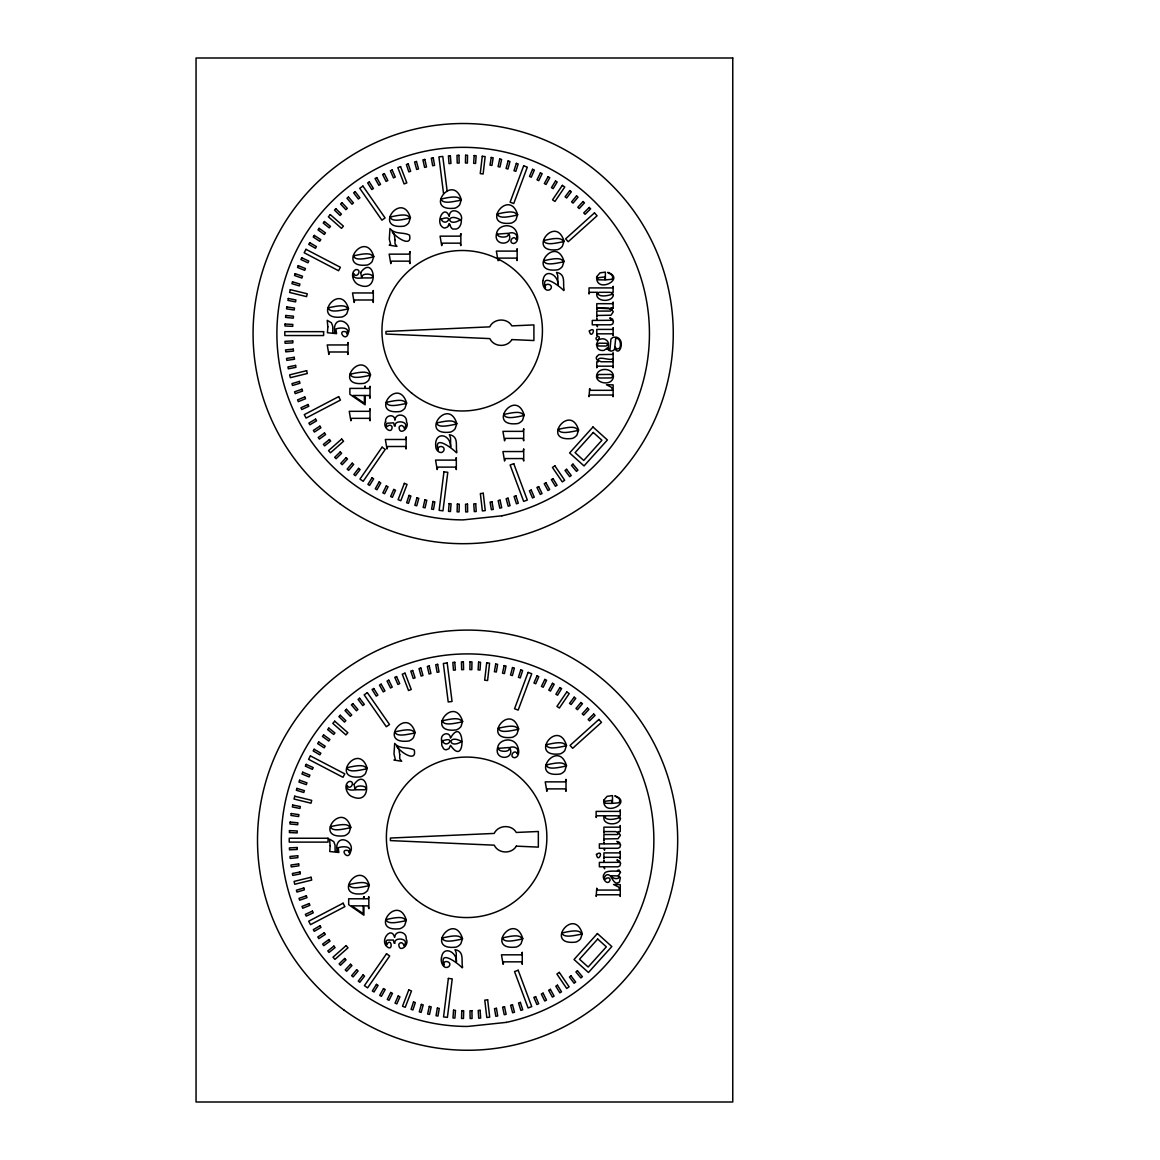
<?xml version="1.0" encoding="UTF-8"?>
<svg xmlns="http://www.w3.org/2000/svg" width="1160" height="1160" viewBox="0 0 1160 1160"><rect width="100%" height="100%" fill="white"/><g stroke="black" fill="none" stroke-linecap="round" stroke-linejoin="round"><path stroke-width="1.5" d="M386.555 944.863C391.63 935.786 393.791 953.447 386.251 945.994C380.291 939.339 391.587 925.941 394.603 937.396C395.313 929.421 407.102 931.437 406.203 939.005C409.842 944.965 399.04 953.665 398.793 944.443A2.842 2.842 0 0 1 401.505 942.688C405.652 944.501 403.317 950.011 405.478 942.398C405.289 937.845 393.37 937.73 394.98 943.239L394.153 943.239L393.341 940.035L387.208 940.079L386.12 941.152L386.555 945.038M448.587 225.548C449.659 220.574 450.254 230.202 453.951 229.027C459.128 230.086 461.651 224.387 461.346 220.095C463.724 211.569 449.688 206.146 449.224 216.34C444.498 203.942 435.275 221.473 442.293 226.969A3.929 3.929 0 0 0 445.02 228.027L447.644 226.925L449.34 223.633L449.659 224.91M606.636 348.957L607.767 347.754L608.623 350.276L611.059 351.118L613.64 350.479L614.713 348.406C619.512 356.816 623.819 342.867 619.484 339.126A5.336 5.336 0 0 0 616.279 337.168L613.147 337.255L610.972 338.966L609.899 350.03L608.42 348.493L608.391 343.404A5.35 5.35 0 0 0 606.796 340.445L604.867 339.227A6.931 6.931 0 0 0 600.474 339.126L598.024 339.735L599.343 338.415C599.792 333.529 592.688 338.807 597.98 340.518L596.457 344.578L597.414 347.986A5.524 5.524 0 0 0 600.111 350.088A7.322 7.322 0 0 0 604.099 350.32L607.767 347.754L608 349.232M438.175 450.428C436.29 445.034 445.861 445.324 443.845 450.587C441.264 455.329 435.493 450.544 435.768 446.513C433.971 431.041 450.718 433.361 450.602 447.049M613.133 308.096L610.928 308.168L613.277 311.779L610.986 315.215L597.443 315.476L596.791 317.071L596.791 311.083L610.363 311.083L611.625 309.938L608.768 308.096L597.443 308.096L596.791 309.691L596.791 303.688L612.495 303.688L613.133 302.064L613.133 308.096L610.928 308.096L611.987 308.923M597.443 308.096L610.653 308.792M438.233 450.355C433.028 433.593 452.704 448.645 456.533 452.835L456.909 452.226C455.257 446.02 459.244 436.377 449.34 434.681L450.544 437.813L450.66 446.991M447.195 191.458L442.772 156.411L438.915 156.89L443.555 193.676M498.698 260.579L498.698 258.114L516.432 258.114L517.142 260.579L517.142 248.704L516.432 251.096L496.364 251.096L497.988 260.579M465.595 155.266L465.45 163.024L467.393 163.067L467.538 155.295L465.595 155.266M470.032 661.838L469.873 669.596L471.815 669.639L471.961 661.882L470.032 661.838M457.33 504.092L457.113 511.85L459.055 511.908L459.273 504.15L457.33 504.092M461.767 1010.679L461.535 1018.437L463.478 1018.48L463.696 1010.722L461.767 1010.679M327.845 326.873L327.439 332.731L336.574 333.674L335.878 328.976C340.083 327.395 350.523 326.888 347.014 334.051L346.188 331.89C336.313 329.106 345.796 343.099 348.232 333.195C352.901 323.263 336.733 314.969 334.573 326.902A12.093 12.093 0 0 0 335.196 332.731L332.818 332.47L332.731 326.25L331.426 322.799L327.236 320.334L327.845 326.873M330.15 845.669L329.744 851.512L338.88 852.469L338.169 847.757C342.388 846.191 352.829 845.669 349.305 852.832L348.493 850.686C338.604 847.902 348.087 861.88 350.523 851.991C355.207 842.044 339.024 833.764 336.879 845.683A12.093 12.093 0 0 0 337.488 851.512L335.124 851.266L335.037 845.045L333.717 841.594L329.527 839.13L330.15 845.669M441.554 739.906L441.815 745.431L443.57 748.707A3.929 3.929 0 0 0 446.31 749.766L448.92 748.664L450.559 745.358C466.885 769.254 464.652 713.371 450.5 738.079C449.95 730.872 440.249 733.511 441.554 739.906M395.009 239.743L395.024 243.875L396.981 246.399L389.252 245.195L390.587 244.499L389.282 239.119L389.992 228.549C394.878 234.769 403.665 231.797 409.567 235.175C412.351 248.37 395.096 237.061 392.239 231.521L394.313 234.914L395.009 239.743M399.721 754.594L399.721 758.727L401.679 761.25L393.965 760.046L395.284 759.351L393.994 753.986L394.69 743.401C399.576 749.621 408.363 746.648 414.279 750.027C417.049 763.222 399.794 751.912 396.938 746.373L399.011 749.766L399.721 754.594M385.57 421.631C381.988 427.199 392.182 435.334 392.109 426.735C388.846 421.602 384.613 431.984 386.787 423.255L393.617 422.834L394.443 426.053L395.27 426.053C393.646 420.529 405.565 420.645 405.768 425.212C403.608 432.825 405.927 427.3 401.795 425.488A2.842 2.842 0 0 0 399.084 427.242C399.315 436.479 410.132 427.764 406.493 421.805C407.377 414.236 395.589 412.221 394.893 420.196C394.821 413.09 384.584 415.222 385.57 421.631M285.07 324.046L284.969 325.989L292.726 326.351L292.813 324.423L285.07 324.046M289.493 830.618L289.406 832.561L297.149 832.923L297.25 830.995L289.493 830.618M614.814 346.738L616.772 349.117L619.73 348.217C621.325 344.984 620.426 337.792 615.713 338.183L614.814 346.738M441.482 957.783C440.191 961.973 443.714 970.195 448.818 966.642C453.284 961.626 442.033 958.827 443.917 965.337C438.712 948.576 458.403 963.627 462.231 967.832L462.608 967.208C460.94 961.002 464.942 951.36 455.024 949.663L456.228 952.795L456.358 961.973C457.185 951.983 443.048 944.849 441.482 957.783M543.01 280.531C541.72 284.707 545.243 292.929 550.347 289.376C554.813 284.374 543.547 281.561 545.447 288.086C540.241 271.31 559.932 286.361 563.76 290.565L564.137 289.957C562.47 283.736 566.471 274.094 556.553 272.411L557.757 275.543L557.873 284.722C558.714 274.731 544.577 267.598 543.01 280.531M496.596 233.45C492.826 246.601 514.605 246.108 508.733 233.319C513.3 231.362 518.796 234.48 516.243 239.511C513.532 233.972 507.326 242.933 513.691 243.542C519.346 242.338 518.041 234.001 515.605 230.289A9.744 9.744 0 0 0 509.863 226.127C504.498 224.605 497.379 227.476 496.596 233.45M497.611 747.678C493.841 760.815 515.62 760.337 509.762 747.547C514.329 745.59 519.811 748.707 517.273 753.739C514.547 748.2 508.341 757.161 514.721 757.77C520.376 756.566 519.057 748.229 516.635 744.503A9.744 9.744 0 0 0 510.878 740.355C505.528 738.833 498.394 741.689 497.611 747.678M474.179 155.585L473.657 163.328L475.6 163.458L476.122 155.715L474.179 155.585M478.616 662.157L478.094 669.9L480.022 670.03L480.545 662.288L478.616 662.157M449.123 503.614L448.528 511.357L450.471 511.502L451.066 503.774L449.123 503.614M453.56 1010.201L452.965 1017.929L454.894 1018.088L455.488 1010.345L453.56 1010.201M360.702 272.513L361.702 277.921C358.512 278.501 351.842 278.661 353.655 273.543C356.99 279.632 362.674 268.656 355.627 269.613C349.551 272.919 353.394 283.359 359.267 285.026C380.639 294.089 374.419 253.561 360.702 272.513M354.104 784.363L355.105 789.771C351.915 790.352 345.245 790.511 347.072 785.392C350.407 791.482 356.091 780.506 349.029 781.463C342.954 784.769 346.811 795.223 352.669 796.877C374.042 805.939 367.836 765.411 354.104 784.363M596.66 276.747C595.718 294.408 626.487 278.748 607.695 272.382L612.045 275.065L612.77 277.457L611.885 279.299L605.375 279.908L605.375 272.107L599.981 272.89L596.66 276.747M603.765 800.226C602.837 817.887 633.592 802.227 614.8 795.861L619.164 798.544L619.875 800.922L618.99 802.778L612.495 803.387L612.495 795.586L607.086 796.355L603.765 800.226M285.737 315.476L285.548 317.405L293.277 318.159L293.465 316.216L285.737 315.476M290.16 822.048L289.971 823.977L297.7 824.731L297.888 822.803L290.16 822.048M348.493 308.531L346.811 313.635A10.15 10.15 0 0 1 342.142 316.97C309.981 321.015 339.967 280.604 348.493 308.531M373.796 256.534L372.113 261.638A10.15 10.15 0 0 1 367.445 264.973C335.283 269.019 365.269 228.607 373.796 256.534M370.519 374.883L368.837 379.987A10.15 10.15 0 0 1 364.153 383.322C332.006 387.367 361.978 346.956 370.519 374.883M410.437 217.703L408.755 222.807A10.15 10.15 0 0 1 404.086 226.142C371.925 230.188 401.911 189.776 410.437 217.703M350.798 827.312L349.117 832.416A10.15 10.15 0 0 1 344.433 835.751C312.272 839.796 342.258 799.385 350.798 827.312M367.212 768.384L365.531 773.488A10.15 10.15 0 0 1 360.847 776.823C328.686 780.868 358.672 740.457 367.212 768.384M406.638 403.057L404.956 408.146A10.15 10.15 0 0 1 400.272 411.495C368.111 415.541 398.098 375.129 406.638 403.057M369.344 885.268L367.662 890.372A10.15 10.15 0 0 1 362.978 893.707C330.817 897.753 360.803 857.341 369.344 885.268M461.346 199.708L459.664 204.812A10.15 10.15 0 0 1 454.995 208.148C422.834 212.193 452.821 171.781 461.346 199.708M415.135 732.554L413.453 737.659A10.15 10.15 0 0 1 408.784 741.008C376.623 745.039 406.609 704.627 415.135 732.554M406.348 920.242L404.666 925.346A10.15 10.15 0 0 1 399.997 928.696C367.836 932.727 397.822 892.315 406.348 920.242M456.822 423.661L455.14 428.765A10.15 10.15 0 0 1 450.471 432.1C418.31 436.146 448.297 395.734 456.822 423.661M462.637 721.447L460.955 726.551A10.15 10.15 0 0 1 456.272 729.886C424.111 733.932 454.096 693.52 462.637 721.447M517.635 214.658L515.953 219.762A10.15 10.15 0 0 1 511.27 223.112C479.109 227.143 509.095 186.731 517.635 214.658M462.521 938.643L460.839 943.747A10.15 10.15 0 0 1 456.155 947.096C423.995 951.128 453.98 910.716 462.521 938.643M524.204 415.12L522.522 420.21A10.15 10.15 0 0 1 517.853 423.56C485.692 427.59 515.678 387.193 524.204 415.12M564.035 241.207L562.353 246.311A10.15 10.15 0 0 1 557.684 249.646C525.524 253.692 555.51 213.28 564.035 241.207M564.035 261.392L562.353 266.495A10.15 10.15 0 0 1 557.684 269.83C525.524 273.876 555.51 233.464 564.035 261.392M518.65 728.886L516.968 733.99A10.15 10.15 0 0 1 512.299 737.325C480.138 741.37 510.125 700.959 518.65 728.886M522.754 938.57L521.072 943.674A10.15 10.15 0 0 1 516.389 947.01C484.227 951.055 514.213 910.643 522.754 938.57M578.593 430.012L576.911 435.116A10.15 10.15 0 0 1 572.242 438.451C540.082 442.497 570.067 402.085 578.593 430.012M566.5 745.431L564.818 750.534A10.15 10.15 0 0 1 560.149 753.869C527.988 757.915 557.975 717.503 566.5 745.431M566.5 765.614L564.818 770.718A10.15 10.15 0 0 1 560.149 774.053C527.988 778.099 557.975 737.688 566.5 765.614M582.276 933.626L580.595 938.73A10.15 10.15 0 0 1 575.911 942.065C543.75 946.111 573.736 905.699 582.276 933.626M613.408 376.26C613.016 387.701 590.947 383.003 597.864 372.476A8.41 8.41 0 0 1 601.576 369.953C606.23 368.329 613.307 370.562 613.408 376.26M482.27 156.266L480.254 173.623L483.14 173.957L485.155 156.6L482.27 156.266M486.692 662.838L484.677 680.195L487.577 680.529L489.578 663.187L486.692 662.838M620.47 872.392L618.541 875.438L620.353 877.685L619.484 882.006C614.568 885.878 612.596 878.511 610.174 875.771C604.78 871.232 602.04 882.76 606.825 878.062L608.783 877.917A2.32 2.32 0 0 1 610.102 880.063C607.927 886.806 600.561 877.67 604.375 873.712C605.621 868.999 624.486 872.566 617.468 870.508L619.077 870.029L620.47 872.392M613.408 321.537L612.726 323.959L610.769 324.8L597.443 324.8L597.443 326.728L596.791 324.8L592.267 324.8L592.267 320.406L596.791 320.406L596.791 318.521L597.443 320.406L612.132 320.29L609.783 317.898L612.509 319.043L613.408 321.537M620.527 845.016L619.846 847.438L617.874 848.279L604.548 848.279L604.548 850.207L603.91 848.279L599.372 848.279L599.372 843.885L603.91 843.885L603.91 842.001L604.548 843.885L619.237 843.769L616.902 841.377L619.614 842.522L620.527 845.016M620.527 863.533L619.846 865.955L617.874 866.81L604.548 866.81L604.548 868.738L603.91 866.81L599.372 866.81L599.372 862.402L603.91 862.402L603.91 860.517L604.548 862.402L619.237 862.286L616.902 859.908L619.614 861.039L620.527 863.533M443.947 471.83L439.132 510.342L442.975 510.821L447.789 472.309L443.947 471.83M448.369 978.402L443.555 1016.914L447.412 1017.392L452.226 978.88L448.369 978.402M613.365 295.075C612.175 302.745 595.225 301.962 596.82 293.48L597.734 292.305L589.672 292.305L589.019 294.017L589.019 287.912L612.495 287.912L613.133 286.346L613.133 292.305L612.001 292.305L613.365 295.075M620.47 818.554C619.28 826.224 602.33 825.441 603.939 816.959L604.853 815.784L596.776 815.784L596.139 817.495L596.139 811.391L619.6 811.391L620.252 809.825L620.252 815.784L619.121 815.784L620.47 818.554M460.476 219.776C446.745 228.244 445.686 211.627 460.476 219.776M461.752 741.515C448.036 749.984 446.962 733.366 461.752 741.515M286.81 306.95L286.535 308.864L294.219 309.995L294.495 308.067L286.81 306.95M291.247 813.522L290.957 815.451L298.642 816.567L298.918 814.639L291.247 813.522M372.925 276.5L371.49 277.921L362.399 277.921C359.919 273.064 371.911 273.165 372.925 276.5M441.075 219.182C445.628 227.983 455.343 213.817 441.075 219.182M366.342 788.365L364.892 789.771L355.815 789.771C353.321 784.914 365.327 785.015 366.342 788.365M442.366 740.921C446.904 749.722 456.634 735.556 442.366 740.921M618.729 833.416L617.468 834.547L603.91 834.547L603.91 840.551L604.548 838.956L618.091 838.694L620.397 835.258L618.048 831.647L620.252 831.575L620.252 825.543L619.6 827.167L603.91 827.167L603.91 833.17L604.548 831.575L615.873 831.575L618.729 833.416M328.251 307.777C329.541 313.852 343.287 309.604 347.652 309.154C346.594 302.963 332.456 307.154 328.251 307.777M353.553 255.78C354.844 261.856 368.59 257.607 372.954 257.157C371.882 250.966 357.758 255.156 353.553 255.78M350.276 374.129C351.567 380.204 365.298 375.956 369.663 375.507C368.604 369.315 354.467 373.505 350.276 374.129M390.195 216.963C391.486 223.039 405.217 218.79 409.582 218.326C408.523 212.135 394.385 216.34 390.195 216.963M386.396 402.302C387.686 408.378 401.418 404.129 405.783 403.68C404.724 397.474 390.587 401.679 386.396 402.302M330.556 826.572C331.847 832.648 345.579 828.399 349.943 827.935C348.885 821.744 334.747 825.949 330.556 826.572M441.104 198.969C442.395 205.044 456.141 200.796 460.505 200.332C459.433 194.14 445.31 198.345 441.104 198.969M346.97 767.63C348.261 773.72 361.993 769.457 366.357 769.008C365.298 762.816 351.161 767.006 346.97 767.63M349.087 884.529C350.392 890.605 364.124 886.356 368.488 885.892C367.43 879.701 353.293 883.906 349.087 884.529M436.58 422.922C437.871 428.997 451.602 424.748 455.982 424.284C454.909 418.093 440.771 422.298 436.58 422.922M394.893 731.815C396.184 737.89 409.929 733.642 414.294 733.192C413.221 726.986 399.098 731.191 394.893 731.815M491.26 157.47L489.998 165.126L491.912 165.445L493.174 157.789L491.26 157.47M497.393 213.918C498.684 219.994 512.415 215.745 516.78 215.296C515.721 209.09 501.584 213.295 497.393 213.918M386.106 919.503C387.397 925.579 401.128 921.33 405.507 920.88C404.434 914.674 390.297 918.88 386.106 919.503M442.38 720.708C443.685 726.784 457.417 722.535 461.782 722.071C460.723 715.879 446.586 720.085 442.38 720.708M503.962 414.366C505.252 420.442 518.999 416.193 523.363 415.744C522.304 409.538 508.167 413.743 503.962 414.366M543.793 240.454C545.084 246.529 558.83 242.28 563.195 241.831C562.136 235.639 547.999 239.83 543.793 240.454M543.793 260.652C545.084 266.727 558.83 262.464 563.195 262.015C562.136 255.823 547.999 260.014 543.793 260.652M442.279 937.904C443.57 943.979 457.301 939.731 461.665 939.281C460.607 933.075 446.47 937.28 442.279 937.904M495.697 664.057L494.421 671.712L496.335 672.017L497.611 664.361L495.697 664.057M498.409 728.146C499.699 734.222 513.445 729.973 517.809 729.51C516.736 723.318 502.613 727.523 498.409 728.146M558.351 429.258C559.642 435.348 573.388 431.085 577.752 430.635C576.694 424.444 562.557 428.635 558.351 429.258M502.512 937.831C503.802 943.907 517.534 939.658 521.899 939.194C520.84 933.003 506.702 937.207 502.512 937.831M546.259 744.677C547.549 750.766 561.295 746.504 565.659 746.054C564.587 739.862 550.463 744.053 546.259 744.677M546.259 764.875C547.549 770.951 561.295 766.702 565.659 766.238C564.587 760.046 550.463 764.252 546.259 764.875M562.034 932.886C563.325 938.962 577.057 934.713 581.421 934.249C580.362 928.058 566.225 932.263 562.034 932.886M432.926 501.497L431.607 509.138L433.507 509.472L434.84 501.83L432.926 501.497M437.363 1008.069L436.029 1015.725L437.943 1016.058L439.277 1008.403L437.363 1008.069M589.338 330.948C591.121 340.692 597.429 325.308 589.338 330.948M597.661 293.437C599.27 297.54 608.202 295.684 611.943 294.364L611.479 292.74L609.87 292.305L599.198 292.305L597.661 293.437M596.443 854.427C598.241 864.171 604.534 848.786 596.443 854.427M604.78 816.915C606.39 821.019 615.308 819.163 619.048 817.843L618.585 816.219L616.99 815.784L606.317 815.784L604.78 816.915M288.303 298.482L287.926 300.396L295.553 301.875L295.916 299.976L288.303 298.482M292.726 805.055L292.363 806.968L299.976 808.447L300.353 806.548L292.726 805.055M596.733 356.627C594.297 359.15 601.387 362.601 596.791 361.76L596.791 367.763L597.443 366.168L612.495 366.168L613.133 367.763L613.133 360.63L612.495 361.76L601.199 361.76L598.328 360.543C597.24 355.105 610.363 361.195 612.495 358.817L613.133 359.832L613.133 352.756L612.495 354.38L598.821 354.641L596.733 356.627M597.371 375.376L597.85 377.623L599.995 378.029L611.305 377.928L612.813 376.289L612.175 374.883L610.261 374.419L598.821 374.521L597.371 375.376M497.408 234.102C497.075 238.206 510.864 238.192 507.877 233.319L497.408 234.102M498.423 748.316C498.104 752.434 511.879 752.419 508.892 747.547L498.423 748.316M499.713 159.036L498.075 166.619L499.974 167.025L501.613 159.442L499.713 159.036M504.136 665.608L502.512 673.191L504.411 673.597L506.036 666.014L504.136 665.608M607.84 344.578L606.027 346.057L598.168 345.955L597.139 344.607L599.024 343.171L606.695 343.273L607.84 344.578M619.309 877.322C617.613 879.73 612.378 878.7 611.218 875.771L617.714 875.887L619.309 877.322M424.879 499.844L423.183 507.413L425.067 507.848L426.778 500.264L424.879 499.844M429.301 1006.416L427.605 1013.999L429.504 1014.42L431.201 1006.851L429.301 1006.416M290.319 289.637L289.623 292.465L306.574 296.626L307.269 293.799L290.319 289.637M294.742 796.21L294.046 799.037L311.01 803.198L311.707 800.371L294.742 796.21M597.255 277.834L598.241 279.806L604.737 279.908L604.737 276.95L597.255 277.834M604.36 801.313L605.346 803.285L611.842 803.387L611.842 800.429L604.36 801.313M508.08 160.993L506.079 168.49L507.964 168.998L509.95 161.501L508.08 160.993M512.502 667.565L510.516 675.077L512.386 675.57L514.387 668.073L512.502 667.565M416.918 497.814L414.86 505.296L416.73 505.803L418.789 498.322L416.918 497.814M421.341 1004.386L419.282 1011.868L421.152 1012.376L423.212 1004.893L421.341 1004.386M292.494 281.822L291.943 283.678L299.382 285.896L299.933 284.04L292.494 281.822M296.916 788.394L296.365 790.264L303.804 792.468L304.355 790.612L296.916 788.394M516.345 163.357L513.981 170.752L515.837 171.346L518.187 163.951L516.345 163.357M520.767 669.929L518.418 677.324L520.26 677.918L522.624 670.524L520.767 669.929M409.06 495.392L406.638 502.759L408.479 503.367L410.901 496.001L409.06 495.392M413.497 1001.964L411.075 1009.345L412.916 1009.939L415.338 1002.573L413.497 1001.964M295.191 273.659L294.538 275.5L301.861 278.067L302.513 276.225L295.191 273.659M299.613 780.231L298.976 782.072L306.298 784.639L306.936 782.812L299.613 780.231M523.667 165.822L510.11 202.173L513.75 203.536L527.307 167.171L523.667 165.822M528.104 672.394L514.547 708.745L518.172 710.109L531.744 673.742L528.104 672.394M404.347 483.358L398.112 499.67L400.824 500.714L407.059 484.401L404.347 483.358M408.77 989.93L402.534 1006.242L405.246 1007.286L411.495 990.973L408.77 989.93M298.265 265.64L297.54 267.438L304.732 270.352L305.457 268.555L298.265 265.64M302.702 772.212L301.962 774.01L309.154 776.939L309.894 775.141L302.702 772.212M532.571 169.302L529.511 176.436L531.294 177.204L534.354 170.071L532.571 169.302M537.008 675.889L533.948 683.023L535.731 683.776L538.791 676.642L537.008 675.889M393.748 489.433L390.63 496.538L392.399 497.321L395.516 490.216L393.748 489.433M398.17 996.005L395.052 1003.11L396.836 1003.893L399.953 996.788L398.17 996.005M301.731 257.781L300.918 259.536L307.965 262.798L308.777 261.043L301.731 257.781M306.168 764.353L305.341 766.107L312.388 769.37L313.2 767.615L306.168 764.353M540.415 172.84L537.008 179.815L538.747 180.67L542.155 173.696L540.415 172.84M544.837 679.412L541.445 686.401L543.184 687.242L546.577 680.267L544.837 679.412M511.893 339.575C507.181 347.724 493.768 347.202 489.839 338.604L385.976 334.022L385.961 331.455L489.752 326.859C493.725 318.304 507.21 317.608 511.836 325.887L533.904 324.901L533.919 340.547L511.893 339.575M516.33 846.147C511.603 854.311 498.191 853.774 494.262 845.176L390.398 840.594L390.398 838.042L494.189 833.431C498.162 824.876 511.632 824.18 516.273 832.46L538.341 831.488L538.341 847.119L516.33 846.147M386.324 485.909L382.858 492.855L384.598 493.725L388.049 486.779L386.324 485.909M390.746 992.481L387.295 999.427L389.021 1000.297L392.486 993.351L390.746 992.481M305.979 249.327L304.181 252.764L338.575 270.73L340.373 267.293L305.979 249.327M310.401 755.899L308.603 759.336L342.998 777.302L344.796 773.865L310.401 755.899M548.057 176.755L544.33 183.555L546.026 184.483L549.767 177.683L548.057 176.755M552.493 683.327L548.767 690.127L550.463 691.055L554.19 684.255L552.493 683.327M379.074 482.024L375.289 488.81L376.971 489.752L380.77 482.98L379.074 482.024M383.496 988.61L379.712 995.381L381.408 996.324L385.192 989.553L383.496 988.61M309.72 242.686L308.748 244.354L315.447 248.283L316.419 246.601L309.72 242.686M314.157 749.259L313.171 750.94L319.87 754.856L320.856 753.173L314.157 749.259M555.524 181.018L551.464 187.644L553.117 188.66L557.177 182.033L555.524 181.018M559.947 687.59L555.901 694.216L557.554 695.231L561.6 688.605L559.947 687.59M372.026 477.804L367.908 484.387L369.562 485.416L373.665 478.834L372.026 477.804M376.449 984.376L372.346 990.959L373.984 991.988L378.087 985.405L376.449 984.376M314.287 235.407L313.229 237.031L319.725 241.265L320.784 239.642L314.287 235.407M318.71 741.979L317.651 743.604L324.147 747.837L325.206 746.213L318.71 741.979M562.368 185.368L552.537 199.81L554.944 201.448L564.76 187.006L562.368 185.368M566.79 691.954L556.96 706.382L559.366 708.02L569.197 693.593L566.79 691.954M382.075 447.195L359.977 479.08L363.167 481.298L385.265 449.399L382.075 447.195M386.512 953.766L364.399 985.652L367.589 987.87L389.702 955.97L386.512 953.766M319.188 228.346L318.043 229.912L324.336 234.465L325.481 232.885L319.188 228.346M323.611 734.918L322.48 736.484L328.773 741.037L329.904 739.471L323.611 734.918M569.777 190.617L565.094 196.808L566.645 197.983L571.329 191.777L569.777 190.617M574.2 697.189L569.531 703.38L571.082 704.555L575.751 698.363L574.2 697.189M358.57 468.379L353.858 474.527L355.395 475.716L360.122 469.553L358.57 468.379M363.007 974.951L358.281 981.113L359.817 982.288L364.544 976.126L363.007 974.951M324.423 221.531L323.205 223.039L329.281 227.896L330.484 226.374L324.423 221.531M328.845 728.103L327.642 729.625L333.703 734.468L334.921 732.946L328.845 728.103M576.534 195.91L571.576 201.883L573.069 203.116L578.028 197.156L576.534 195.91M580.971 702.496L575.998 708.455L577.491 709.702L582.451 703.728L580.971 702.496M352.205 463.188L347.188 469.104L348.667 470.365L353.684 464.435L352.205 463.188M356.642 969.76L351.625 975.676L353.104 976.938L358.121 971.007L356.642 969.76M330.296 214.614L328.381 216.804L341.475 228.346L343.404 226.156L330.296 214.614M334.732 721.187L332.804 723.376L345.912 734.918L347.84 732.728L334.732 721.187M592.977 426.982L569.603 452.936L584.031 465.928L607.39 439.974L592.977 426.982M593.267 432.462L575.085 452.647L583.741 460.447L601.909 440.249L593.267 432.462M597.4 933.553L574.026 959.509L588.453 972.501L611.827 946.545L597.4 933.553M597.69 939.034L579.507 959.233L588.163 967.019L606.346 946.836L597.69 939.034M583.045 201.536L577.796 207.263L579.217 208.568L584.466 202.855L583.045 201.536M587.467 708.107L582.218 713.835L583.654 715.14L588.903 709.427L587.467 708.107M346.101 457.692L340.793 463.362L342.214 464.682L347.507 459.012L346.101 457.692M350.523 964.264L345.231 969.934L346.651 971.254L351.944 965.584L350.523 964.264M335.849 208.698L334.5 210.09L340.068 215.499L341.417 214.107L335.849 208.698M340.271 715.27L338.923 716.663L344.491 722.071L345.854 720.679L340.271 715.27M589.265 207.466L583.741 212.918L585.104 214.31L590.628 208.844L589.265 207.466M593.688 714.038L588.178 719.504L589.541 720.882L595.051 715.415L593.688 714.038M340.257 451.907L334.689 457.315L336.052 458.708L341.606 453.299L340.257 451.907M344.68 958.479L339.126 963.887L340.474 965.279L346.028 959.871L344.68 958.479M342.012 202.71L340.59 204.044L345.897 209.699L347.318 208.38L342.012 202.71M346.449 709.282L345.027 710.616L350.334 716.285L351.741 714.952L346.449 709.282M594.471 212.889L565.616 238.844L568.212 241.73L597.066 215.774L594.471 212.889M598.893 719.461L570.053 745.416L572.649 748.302L601.489 722.346L598.893 719.461M341.649 439.06L328.555 450.616L330.484 452.806L343.577 441.235L341.649 439.06M346.071 945.632L332.993 957.188L334.921 959.378L348 947.807L346.071 945.632M348.464 197.026L346.985 198.287L352.002 204.204L353.481 202.942L348.464 197.026M352.887 703.598L351.407 704.86L356.439 710.775L357.918 709.514L352.887 703.598M572.982 464.145L571.488 465.392L576.462 471.366L577.941 470.119L572.982 464.145M577.419 970.731L575.925 971.964L580.885 977.938L582.378 976.691L577.419 970.731M329.44 439.524L323.379 444.382L324.597 445.889L330.658 441.047L329.44 439.524M333.863 946.096L327.816 950.954L329.019 952.462L335.08 947.618L333.863 946.096M355.177 191.661L353.64 192.85L358.368 198.998L359.904 197.809L355.177 191.661M359.6 698.233L358.063 699.422L362.79 705.57L364.327 704.381L359.6 698.233M566.573 469.292L565.022 470.452L569.69 476.659L571.242 475.484L566.573 469.292M570.995 975.864L569.444 977.024L574.113 983.231L575.664 982.056L570.995 975.864M324.495 432.955L318.217 437.523L319.348 439.089L325.626 434.536L324.495 432.955M328.918 939.542L322.639 944.095L323.77 945.661L330.063 941.108L328.918 939.542M362.921 186.079L359.731 188.297L381.887 220.154L385.076 217.935L362.921 186.079M367.343 692.65L364.168 694.869L386.324 726.726L389.513 724.507L367.343 692.65M554.857 465.812L552.45 467.451L562.281 481.893L564.673 480.254L554.857 465.812M559.294 972.385L556.887 974.023L566.703 988.465L569.111 986.827L559.294 972.385M319.87 426.17L313.374 430.418L314.433 432.042L320.928 427.793L319.87 426.17M324.293 932.741L317.796 936.99L318.869 938.614L325.365 934.365L324.293 932.741M369.315 181.931L367.676 182.961L371.795 189.544L373.433 188.514L369.315 181.931M373.752 688.503L372.099 689.533L376.217 696.116L377.87 695.087L373.752 688.503M553.03 478.616L551.377 479.616L555.437 486.243L557.09 485.228L553.03 478.616M557.467 985.188L555.814 986.203L559.86 992.815L561.512 991.8L557.467 985.188M315.578 419.151L308.879 423.081L309.865 424.763L316.564 420.834L315.578 419.151M320 925.738L313.316 929.667L314.287 931.335L320.986 927.406L320 925.738M376.739 177.596L375.042 178.538L378.841 185.31L380.538 184.353L376.739 177.596M381.161 684.168L379.465 685.111L383.264 691.882L384.961 690.939L381.161 684.168M545.939 482.763L544.243 483.705L547.97 490.506L549.666 489.578L545.939 482.763M550.376 989.349L548.665 990.278L552.392 997.078L554.103 996.15L550.376 989.349M338.647 396.633L304.268 414.642L306.066 418.078L340.445 400.07L338.647 396.633M343.084 903.205L308.705 921.214L310.503 924.651L344.882 906.641L343.084 903.205M384.351 173.608L382.611 174.478L386.077 181.424L387.817 180.554L384.351 173.608M388.774 680.18L387.048 681.05L390.514 687.996L392.239 687.126L388.774 680.18M538.66 486.576L536.921 487.432L540.313 494.407L542.053 493.565L538.66 486.576M543.097 993.163L541.343 994.004L544.736 1000.993L546.49 1000.137L543.097 993.163M308.009 404.507L300.962 407.769L301.774 409.524L308.821 406.261L308.009 404.507M312.431 911.079L305.385 914.341L306.211 916.11L313.243 912.833L312.431 911.079M392.152 169.998L390.369 170.781L393.501 177.886L395.27 177.103L392.152 169.998M396.575 676.57L394.806 677.353L397.923 684.458L399.707 683.675L396.575 676.57M531.207 490.042L529.424 490.81L532.484 497.945L534.267 497.176L531.207 490.042M535.63 996.614L533.846 997.383L536.906 1004.516L538.689 1003.748L535.63 996.614M304.761 396.952L297.583 399.866L298.308 401.664L305.5 398.75L304.761 396.952M309.198 903.524L302.006 906.438L302.731 908.236L309.923 905.322L309.198 903.524M400.562 166.59L397.851 167.635L404.115 183.932L406.826 182.888L400.562 166.59M405 673.163L402.274 674.207L408.537 690.519L411.249 689.475L405 673.163M513.75 463.681L510.11 465.029L523.667 501.396L527.307 500.033L513.75 463.681M518.172 970.253L514.547 971.601L528.104 1007.967L531.744 1006.605L518.172 970.253M301.904 389.238L294.582 391.819L295.22 393.646L302.543 391.079L301.904 389.238M306.327 895.81L299.005 898.391L299.657 900.218L306.98 897.652L306.327 895.81M408.218 163.922L406.377 164.531L408.813 171.897L410.654 171.288L408.218 163.922M412.655 670.495L410.799 671.103L413.236 678.47L415.077 677.875L412.655 670.495M515.939 495.827L514.083 496.422L516.447 503.817L518.288 503.223L515.939 495.827M520.361 1002.399L518.52 1002.994L520.869 1010.389L522.725 1009.794L520.361 1002.399M299.411 381.408L291.972 383.626L292.523 385.483L299.962 383.264L299.411 381.408M303.833 887.98L296.394 890.198L296.96 892.055L304.384 889.851L303.833 887.98M416.454 161.472L414.584 161.994L416.658 169.476L418.528 168.954L416.454 161.472M420.891 668.044L419.021 668.566L421.095 676.048L422.965 675.526L420.891 668.044M508.065 498.191L506.18 498.684L508.182 506.18L510.052 505.688L508.065 498.191M512.488 1004.763L510.617 1005.256L512.618 1012.753L514.489 1012.26L512.488 1004.763M306.602 370.678L289.637 374.854L290.333 377.682L307.298 373.505L306.602 370.678M311.025 877.25L294.075 881.426L294.77 884.254L311.721 880.077L311.025 877.25M424.807 159.428L422.907 159.848L424.618 167.417L426.517 166.996L424.807 159.428M429.229 666L427.344 666.42L429.055 673.989L430.94 673.568L429.229 666M500.076 500.163L498.176 500.569L499.815 508.152L501.714 507.747L500.076 500.163M504.513 1006.735L502.613 1007.141L504.252 1014.724L506.137 1014.318L504.513 1006.735M295.568 365.429L287.955 366.923L288.318 368.822L295.945 367.329L295.568 365.429M299.99 872.001L292.378 873.494L292.755 875.394L300.368 873.915L299.99 872.001M433.231 157.774L431.332 158.108L432.665 165.764L434.579 165.416L433.231 157.774M437.668 664.346L435.754 664.695L437.102 672.336L439.016 672.002L437.668 664.346M492.014 501.743L490.1 502.062L491.376 509.718L493.29 509.399L492.014 501.743M496.436 1008.315L494.522 1008.635L495.798 1016.29L497.712 1015.971L496.436 1008.315M294.234 357.324L286.549 358.44L286.825 360.368L294.51 359.238L294.234 357.324M298.656 863.895L290.971 865.012L291.262 866.94L298.932 865.809L298.656 863.895M447.195 662.984L443.352 663.476L448.209 701.974L452.052 701.481L447.195 662.984M483.241 493.247L480.356 493.58L482.372 510.922L485.257 510.588L483.241 493.247M487.664 999.818L484.778 1000.152L486.794 1017.494L489.694 1017.16L487.664 999.818M501.903 515.808L463.173 519.883A186.281 186.281 0 0 1 295.742 251.952A186.281 186.281 0 0 1 609.957 218.921A186.281 186.281 0 0 1 501.903 515.808M506.325 1022.38L467.596 1026.455A186.281 186.281 0 0 1 300.164 758.524A186.281 186.281 0 0 1 614.38 725.493A186.281 186.281 0 0 1 506.325 1022.38M293.277 349.16L285.563 349.914L285.751 351.842L293.465 351.089L293.277 349.16M297.714 855.732L289.986 856.486L290.174 858.414L297.902 857.66L297.714 855.732M450.355 155.715L448.427 155.861L449.022 163.603L450.964 163.444L450.355 155.715M454.792 662.288L452.849 662.433L453.459 670.175L455.387 670.016L454.792 662.288M475.701 503.745L473.759 503.875L474.295 511.618L476.224 511.488L475.701 503.745M480.124 1010.316L478.196 1010.447L478.717 1018.19L480.661 1018.059L480.124 1010.316M292.726 340.953L284.983 341.33L285.07 343.273L292.827 342.896L292.726 340.953M297.163 847.525L289.406 847.902L289.507 849.845L297.25 849.468L297.163 847.525M458.939 155.295L456.997 155.353L457.228 163.11L459.172 163.053L458.939 155.295M463.376 661.867L461.434 661.925L461.651 669.683L463.594 669.625L463.376 661.867M467.495 504.15L465.551 504.179L465.711 511.937L467.639 511.908L467.495 504.15M471.917 1010.722L469.974 1010.752L470.134 1018.509L472.076 1018.48L471.917 1010.722M732.758 58L196.055 58L196.055 1102L732.758 1102L732.758 58M460.853 233.755L460.143 236.147L440.075 236.147L441.699 245.63L442.409 243.165L460.143 243.165L460.853 245.63L460.853 233.755M409.944 251.749L409.233 254.142L389.165 254.142L390.789 263.625L391.5 261.16L409.233 261.16L409.944 263.625L409.944 251.749M373.302 290.58L372.592 292.958L352.524 292.958L354.148 302.455L354.858 299.99L372.592 299.99L373.302 302.455L373.302 290.58M613.133 327.946L612.495 329.411L596.791 329.411L596.791 335.443L597.443 333.819L612.495 333.819L613.133 335.486L613.133 327.946M323.625 331.658L284.809 331.658L284.809 335.544L323.625 335.544L323.625 331.658M348 342.577L347.304 344.955L327.236 344.955L328.86 354.452L329.556 351.988L347.304 351.988L348 354.452L348 342.577M365.095 386.28L364.385 388.397L349.87 388.397L349.87 394.298L365.095 404.811L365.095 395.473L369.315 395.473L370.025 398.272L370.025 386.28L369.315 388.397L365.095 388.397L365.095 386.28M589.672 388.614L589.019 396.647L589.672 395.024L612.524 395.024L613.133 396.691L613.133 384.859L606.433 384.743L611.625 387.397L612.524 390.311L589.672 390.311L589.672 388.614M364.385 395.473L352.93 395.473L364.385 403.288L364.385 395.473M370.025 408.929L369.315 411.322L349.247 411.322L350.871 420.804L351.582 418.339L369.315 418.339L370.025 420.804L370.025 408.929M523.711 428.968L523 431.361L502.947 431.361L504.557 440.843L505.267 438.378L523 438.378L523.711 440.843L523.711 428.968M406.13 437.102L405.435 439.48L385.366 439.48L386.99 448.963L387.701 446.498L405.435 446.498L406.13 448.963L406.13 437.102M523.711 449.152L523 451.545L502.947 451.545L504.557 461.027L505.267 458.562L523 458.562L523.711 461.027L523.711 449.152M456.329 457.707L455.619 460.099L435.551 460.099L437.175 469.583L437.885 467.117L455.619 467.117L456.329 469.583L456.329 457.707M566.008 779.477L565.297 781.869L545.229 781.869L546.853 791.352L547.563 788.887L565.297 788.887L566.008 791.352L566.008 779.477M328.048 838.245L289.246 838.245L289.246 842.116L328.048 842.116L328.048 838.245M620.252 851.426L619.6 852.89L603.91 852.89L603.91 858.922L604.548 857.298L619.6 857.298L620.252 858.965L620.252 851.426M596.776 888.371L596.139 896.404L596.776 894.766L619.643 894.766L620.252 896.433L620.252 884.616L613.553 884.5L618.744 887.139L619.643 890.068L596.776 890.068L596.776 888.371M363.906 896.665L363.211 898.783L348.681 898.783L348.681 904.684L363.906 915.196L363.906 905.859L368.14 905.859L368.837 908.657L368.837 896.665L368.14 898.783L363.906 898.783L363.906 896.665M363.211 905.859L351.755 905.859L363.211 913.674L363.211 905.859M522.261 952.433L521.55 954.825L501.483 954.825L503.107 964.308L503.817 961.843L521.55 961.843L522.261 964.308L522.261 952.433M339.677 503.571A210.09 210.09 0 0 0 672.104 355.569A210.09 210.09 0 0 0 377.711 141.679A210.09 210.09 0 0 0 339.677 503.571M411.583 393.008A80.243 80.243 0 0 0 541.415 343.447A80.243 80.243 0 0 0 433.579 255.78A80.243 80.243 0 0 0 411.583 393.008M344.114 1010.142A210.09 210.09 0 0 0 676.526 862.141A210.09 210.09 0 0 0 382.147 648.251A210.09 210.09 0 0 0 344.114 1010.142M416.005 899.58A80.243 80.243 0 0 0 545.852 850.019A80.243 80.243 0 0 0 438.016 762.352A80.243 80.243 0 0 0 416.005 899.58"/></g></svg>
